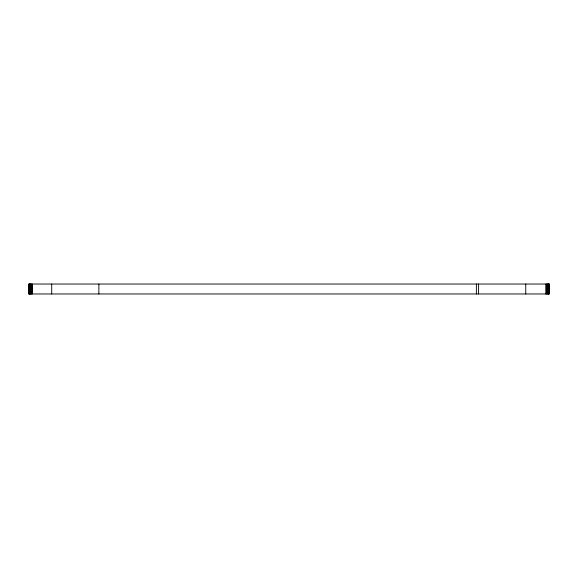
<?xml version="1.0" encoding="UTF-8"?>
<svg xmlns="http://www.w3.org/2000/svg" width="578" height="578" viewBox="0 0 578 578"><rect width="100%" height="100%" fill="white"/><g stroke="black" fill="none" stroke-linecap="round" stroke-linejoin="round"><path stroke-width="0.87" d="M549.035 284.029L549.035 293.971M548.84 284.029L548.84 293.971M548.529 284.029L548.529 293.971M548.125 284.029L548.125 293.971M547.633 284.029L547.633 293.971M547.07 284.029L547.07 293.971M546.448 284.029L546.448 293.971M545.784 284.029L545.784 293.971M525.749 284.029L525.749 293.971M478.584 284.029L478.584 293.971M476.38 284.029L476.38 293.971M98.874 284.029L98.874 293.971M51.709 284.029L51.709 293.971M32.505 284.029L32.505 293.971M31.855 284.029L31.855 293.971M31.241 284.029L31.241 293.971M30.692 284.029L30.692 293.971M30.2 284.029L30.2 293.971M29.796 284.029L29.796 293.971M29.485 284.029L29.485 293.971M29.276 284.029L29.276 293.971M29.189 284.029L29.11 293.971M29.008 284.029L29.008 293.971M549.1 284.029L28.9 284.029L28.9 293.971L549.1 293.971L549.1 284.029"/></g></svg>
